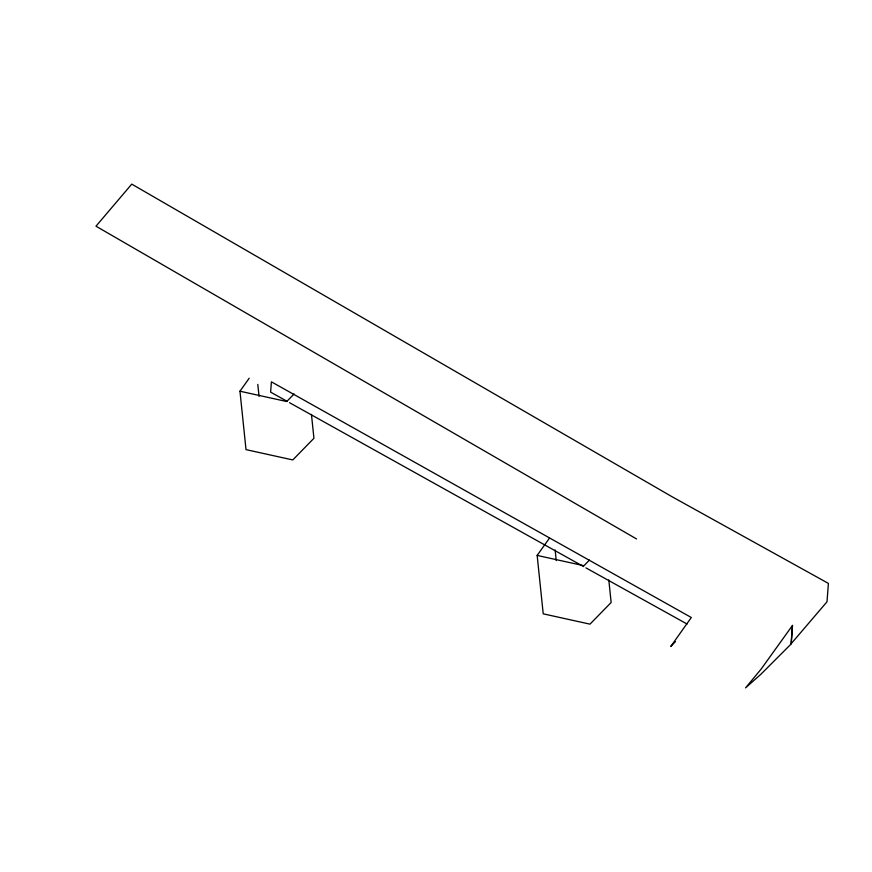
<?xml version="1.0" encoding="UTF-8"?>
<svg xmlns="http://www.w3.org/2000/svg" width="872" height="872" viewBox="0 0 872 872"><rect width="100%" height="100%" fill="white"/><g stroke="black" fill="none" stroke-linecap="round" stroke-linejoin="round"><path stroke-width="1.31" d="M792.485 625.431L791.242 643.874L760.82 674.329L745.56 687.877L761.234 668.966L792.485 625.431L791.089 643.808L827.005 601.789L828.4 583.401L672.301 496.877L131.748 184.123L95.985 226.197L636.549 538.951M311.457 414.396L313.931 438.289L292.785 459.936L246.013 449.625L239.964 391.212L249.207 378.219M608.809 579.924L611.141 602.498L589.984 624.145L543.223 613.834L537.163 555.42L549.502 538.089M675.517 641.585L670.786 646.457L691.311 617.507L271.399 381.827L270.625 392.138L287.171 401.36M294.082 393.991L286.725 401.523L239.964 391.212M589.45 560.086L583.935 565.732L537.163 555.42M687.092 624.036L585.984 567.901M289.526 402.679L583.608 566.582M555.137 549.938L556.238 560.554M257.796 384.399L259.038 396.346"/></g></svg>
